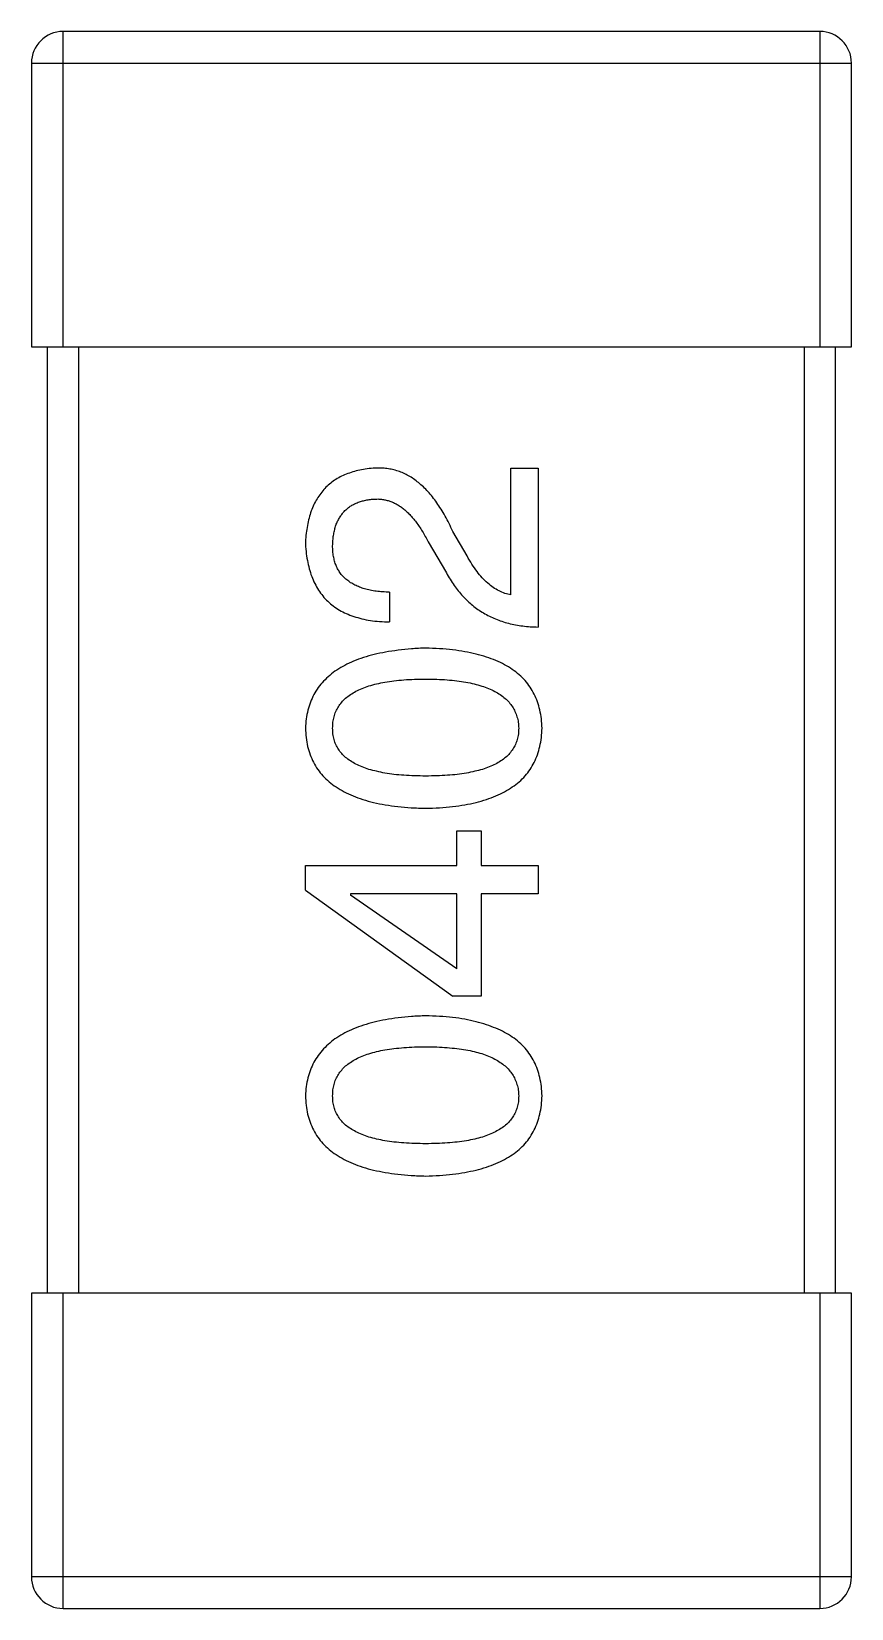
# Model space of a CAD drawing. Header units: millimetres. Extents: x -35.9 to 51.6, y -31.6 to 17.9.
# Drawn here: x 35.388 to 35.908, y -12.421 to -11.421 of the extents above; entities that cross this region are included whole.
import ezdxf

# ---------------------------------------------------------------- set-up
doc = ezdxf.new("R2010")
doc.units = ezdxf.units.MM
doc.header["$LTSCALE"] = 1.21
doc.header["$MEASUREMENT"] = 0
doc.layers.get('0').update_dxf_attribs({"linetype": 'CONTINUOUS'})

msp = doc.modelspace()

# ---------------------------------------------------------------- linework, layer by layer
at = {"color": 7, "linetype": 'Continuous'}
for p, q in [((35.888, -11.4206), (35.408, -11.4206)), ((35.408, -11.6206), (35.408, -11.4206)), ((35.888, -11.4206), (35.888, -11.6206)), ((35.388, -11.4406), (35.908, -11.4406)), ((35.388, -11.4406), (35.388, -11.6206)), ((35.908, -11.6206), (35.908, -11.4406)), ((35.388, -11.6206), (35.908, -11.6206)), ((35.398, -11.6206), (35.398, -12.2206)), ((35.418, -12.2206), (35.418, -11.6206)), ((35.878, -11.6206), (35.878, -12.2206)), ((35.898, -12.2206), (35.898, -11.6206)), ((35.6921, -11.6975), (35.7093, -11.6975)), ((35.6921, -11.7778), (35.6921, -11.6975)), ((35.7093, -11.6975), (35.7093, -11.7983)), ((35.6642, -11.7532), (35.6552, -11.7377)), ((35.6396, -11.7442), (35.6511, -11.7639)), ((35.615, -11.7762), (35.615, -11.795)), ((35.6577, -11.9274), (35.6732, -11.9274)), ((35.6577, -11.9495), (35.6577, -11.9274)), ((35.6732, -11.9274), (35.6732, -11.9495)), ((35.5618, -11.9495), (35.6577, -11.9495)), ((35.5618, -11.9651), (35.5618, -11.9495)), ((35.6732, -11.9495), (35.7093, -11.9495)), ((35.7093, -11.9495), (35.7093, -11.9675)), ((35.5618, -11.9651), (35.6552, -12.0323)), ((35.6577, -11.9675), (35.5904, -11.9675)), ((35.5904, -11.9675), (35.5904, -11.9683)), ((35.6577, -12.0151), (35.5904, -11.9683)), ((35.6577, -12.0151), (35.6577, -11.9675)), ((35.7093, -11.9675), (35.6732, -11.9675)), ((35.6732, -11.9675), (35.6732, -12.0323)), ((35.6732, -12.0323), (35.6552, -12.0323)), ((35.908, -12.2206), (35.388, -12.2206)), ((35.388, -12.2206), (35.388, -12.4006)), ((35.408, -12.4206), (35.408, -12.2206)), ((35.888, -12.2206), (35.888, -12.4206)), ((35.908, -12.4006), (35.908, -12.2206)), ((35.908, -12.4006), (35.388, -12.4006)), ((35.408, -12.4206), (35.888, -12.4206))]:
    msp.add_line(p, q, dxfattribs=at)
for centre, start, end in [((35.408, -11.4406), 90, 180), ((35.888, -11.4406), 0, 90), ((35.408, -12.4006), 180, 270), ((35.888, -12.4006), 270, 360)]:
    msp.add_arc(centre, 0.02, start, end, dxfattribs=at)
for points, knots in [([(35.606, -11.6975), (35.6043, -11.6976), (35.601, -11.6979), (35.5962, -11.6987), (35.5918, -11.6998), (35.5876, -11.7013), (35.5837, -11.703), (35.5802, -11.7051), (35.5769, -11.7076), (35.574, -11.7103), (35.5714, -11.7135), (35.569, -11.7169), (35.567, -11.7206), (35.5653, -11.7247), (35.564, -11.7292), (35.5629, -11.7339), (35.5621, -11.7389), (35.5619, -11.7424), (35.5618, -11.7442)], [0, 0, 0, 0, 0.070688, 0.137741, 0.201612, 0.262778, 0.321223, 0.378455, 0.434411, 0.490146, 0.546362, 0.603392, 0.662208, 0.723401, 0.787372, 0.85442, 0.925153, 1, 1, 1, 1]), ([(35.6552, -11.7377), (35.6544, -11.736), (35.6529, -11.7326), (35.6504, -11.7279), (35.6478, -11.7236), (35.6451, -11.7195), (35.6424, -11.7158), (35.6395, -11.7124), (35.6366, -11.7094), (35.6335, -11.7067), (35.6304, -11.7043), (35.6272, -11.7023), (35.6239, -11.7007), (35.6205, -11.6993), (35.617, -11.6984), (35.6134, -11.6977), (35.6097, -11.6974), (35.6073, -11.6975), (35.606, -11.6975)], [0, 0, 0, 0, 0.082731, 0.161257, 0.236138, 0.307554, 0.375712, 0.440848, 0.502916, 0.562567, 0.619798, 0.675716, 0.73039, 0.78386, 0.837315, 0.890547, 0.944917, 1, 1, 1, 1]), ([(35.579, -11.7467), (35.579, -11.7455), (35.5791, -11.7434), (35.5795, -11.7402), (35.5801, -11.7372), (35.5808, -11.7344), (35.5818, -11.7318), (35.583, -11.7295), (35.5844, -11.7273), (35.5859, -11.7253), (35.5877, -11.7236), (35.5896, -11.722), (35.5917, -11.7207), (35.594, -11.7196), (35.5966, -11.7187), (35.5993, -11.7179), (35.6022, -11.7174), (35.6042, -11.7172), (35.6052, -11.7172)], [0, 0, 0, 0, 0.076112, 0.148436, 0.216883, 0.281466, 0.34298, 0.402356, 0.459881, 0.51546, 0.571111, 0.62658, 0.683162, 0.741007, 0.801404, 0.863825, 0.930544, 1, 1, 1, 1]), ([(35.6052, -11.7172), (35.606, -11.7171), (35.6076, -11.717), (35.61, -11.7172), (35.6124, -11.7176), (35.6148, -11.7182), (35.617, -11.7191), (35.6193, -11.7202), (35.6215, -11.7215), (35.6237, -11.7231), (35.6258, -11.7249), (35.6279, -11.727), (35.63, -11.7293), (35.632, -11.7318), (35.634, -11.7346), (35.6359, -11.7375), (35.6378, -11.7408), (35.639, -11.7431), (35.6396, -11.7442)], [0, 0, 0, 0, 0.052237, 0.103888, 0.155485, 0.207395, 0.259864, 0.31356, 0.369176, 0.4266, 0.486836, 0.550048, 0.61567, 0.685271, 0.75824, 0.834614, 0.915635, 1, 1, 1, 1]), ([(35.5618, -11.7442), (35.5618, -11.7462), (35.562, -11.7502), (35.5629, -11.7559), (35.564, -11.7612), (35.5656, -11.7661), (35.5676, -11.7706), (35.5699, -11.7748), (35.5727, -11.7786), (35.5758, -11.782), (35.5794, -11.785), (35.5833, -11.7876), (35.5877, -11.7898), (35.5924, -11.7916), (35.5975, -11.7931), (35.603, -11.7942), (35.6089, -11.7948), (35.6129, -11.795), (35.615, -11.795)], [0, 0, 0, 0, 0.07282, 0.141057, 0.2062, 0.267672, 0.326735, 0.383519, 0.439188, 0.494454, 0.549628, 0.605958, 0.66397, 0.72402, 0.787502, 0.854127, 0.925065, 1, 1, 1, 1]), ([(35.615, -11.7762), (35.6136, -11.7761), (35.6107, -11.776), (35.6067, -11.7756), (35.6028, -11.775), (35.5993, -11.7741), (35.5961, -11.773), (35.5931, -11.7717), (35.5904, -11.7702), (35.588, -11.7684), (35.5858, -11.7665), (35.584, -11.7643), (35.5824, -11.7619), (35.5811, -11.7593), (35.5802, -11.7564), (35.5795, -11.7534), (35.579, -11.7501), (35.579, -11.7478), (35.579, -11.7467)], [0, 0, 0, 0, 0.082594, 0.15978, 0.232961, 0.301462, 0.365595, 0.426678, 0.484662, 0.540809, 0.595146, 0.648401, 0.702272, 0.757102, 0.813447, 0.872233, 0.934055, 1, 1, 1, 1]), ([(35.6921, -11.7778), (35.6908, -11.7776), (35.6882, -11.777), (35.6844, -11.7754), (35.6807, -11.7732), (35.6772, -11.7704), (35.6737, -11.767), (35.6704, -11.763), (35.6672, -11.7584), (35.6652, -11.755), (35.6642, -11.7532)], [0, 0, 0, 0, 0.103034, 0.208166, 0.318255, 0.434664, 0.559728, 0.695394, 0.841708, 1, 1, 1, 1]), ([(35.6511, -11.7639), (35.6519, -11.7653), (35.6534, -11.768), (35.6559, -11.7718), (35.6586, -11.7754), (35.6615, -11.7786), (35.6645, -11.7817), (35.6677, -11.7845), (35.6711, -11.7871), (35.6746, -11.7893), (35.6784, -11.7914), (35.6823, -11.7931), (35.6863, -11.7947), (35.6906, -11.7959), (35.695, -11.7969), (35.6996, -11.7976), (35.7044, -11.7981), (35.7076, -11.7982), (35.7093, -11.7983)], [0, 0, 0, 0, 0.065828, 0.130094, 0.192451, 0.254037, 0.313974, 0.373757, 0.433048, 0.492243, 0.551902, 0.611758, 0.672678, 0.734814, 0.798569, 0.863693, 0.930488, 1, 1, 1, 1]), ([(35.638, -11.8116), (35.635, -11.8117), (35.6291, -11.812), (35.6206, -11.8129), (35.6127, -11.8141), (35.6054, -11.8156), (35.5986, -11.8175), (35.5924, -11.8198), (35.5867, -11.8224), (35.5816, -11.8254), (35.5771, -11.8288), (35.5732, -11.8325), (35.5698, -11.8366), (35.567, -11.8411), (35.5648, -11.8459), (35.5632, -11.8511), (35.5621, -11.8566), (35.5619, -11.8605), (35.5618, -11.8624)], [0, 0, 0, 0, 0.088475, 0.171606, 0.249595, 0.322626, 0.391327, 0.455765, 0.516374, 0.573675, 0.628522, 0.681161, 0.732559, 0.783563, 0.83504, 0.887639, 0.942585, 1, 1, 1, 1]), ([(35.7118, -11.8624), (35.7117, -11.8604), (35.7115, -11.8566), (35.7105, -11.8509), (35.709, -11.8457), (35.7069, -11.8408), (35.7043, -11.8363), (35.7011, -11.8321), (35.6973, -11.8284), (35.6929, -11.825), (35.688, -11.822), (35.6825, -11.8194), (35.6764, -11.8172), (35.6698, -11.8153), (35.6627, -11.8138), (35.6549, -11.8127), (35.6466, -11.8119), (35.6409, -11.8117), (35.638, -11.8116)], [0, 0, 0, 0, 0.059134, 0.115603, 0.169236, 0.221572, 0.273254, 0.32474, 0.377319, 0.431815, 0.488555, 0.548609, 0.612242, 0.680182, 0.75251, 0.829782, 0.91231, 1, 1, 1, 1]), ([(35.579, -11.8624), (35.579, -11.8612), (35.5791, -11.8587), (35.5798, -11.8551), (35.5809, -11.8518), (35.5826, -11.8487), (35.5847, -11.8459), (35.5872, -11.8433), (35.5903, -11.841), (35.5938, -11.8389), (35.5977, -11.8371), (35.6021, -11.8355), (35.607, -11.8342), (35.6123, -11.8331), (35.618, -11.8323), (35.6243, -11.8317), (35.631, -11.8313), (35.6356, -11.8313), (35.638, -11.8313)], [0, 0, 0, 0, 0.050604, 0.098688, 0.145699, 0.191791, 0.238625, 0.286717, 0.337546, 0.391814, 0.449755, 0.512106, 0.579685, 0.652048, 0.730262, 0.814146, 0.904281, 1, 1, 1, 1]), ([(35.638, -11.8313), (35.6403, -11.8313), (35.6449, -11.8313), (35.6515, -11.8317), (35.6576, -11.8323), (35.6634, -11.8332), (35.6686, -11.8342), (35.6735, -11.8356), (35.6778, -11.8371), (35.6818, -11.839), (35.6853, -11.841), (35.6883, -11.8434), (35.6909, -11.8459), (35.6931, -11.8487), (35.6947, -11.8518), (35.696, -11.8551), (35.6968, -11.8587), (35.6969, -11.8612), (35.697, -11.8624)], [0, 0, 0, 0, 0.094834, 0.184067, 0.267029, 0.344713, 0.417334, 0.484367, 0.546941, 0.604717, 0.65953, 0.710539, 0.759381, 0.806382, 0.853027, 0.900623, 0.949121, 1, 1, 1, 1]), ([(35.5618, -11.8624), (35.5618, -11.8644), (35.562, -11.8683), (35.563, -11.8739), (35.5646, -11.8792), (35.5667, -11.8841), (35.5695, -11.8886), (35.5728, -11.8927), (35.5767, -11.8965), (35.5812, -11.8998), (35.5863, -11.9029), (35.592, -11.9054), (35.5982, -11.9077), (35.6051, -11.9096), (35.6125, -11.9111), (35.6205, -11.9122), (35.629, -11.9129), (35.6349, -11.9131), (35.638, -11.9132)], [0, 0, 0, 0, 0.057911, 0.113262, 0.165956, 0.217443, 0.268511, 0.319665, 0.372, 0.426129, 0.483365, 0.543779, 0.607756, 0.676562, 0.749704, 0.827713, 0.911177, 1, 1, 1, 1]), ([(35.638, -11.8928), (35.6356, -11.8927), (35.631, -11.8927), (35.6243, -11.8923), (35.618, -11.8918), (35.6123, -11.891), (35.607, -11.8898), (35.6021, -11.8886), (35.5977, -11.8871), (35.5938, -11.8853), (35.5903, -11.8833), (35.5872, -11.881), (35.5847, -11.8785), (35.5826, -11.8758), (35.5809, -11.8728), (35.5798, -11.8695), (35.5791, -11.866), (35.579, -11.8637), (35.579, -11.8624)], [0, 0, 0, 0, 0.096452, 0.187278, 0.271765, 0.350519, 0.423437, 0.491321, 0.554011, 0.612224, 0.666281, 0.717003, 0.764884, 0.811423, 0.856783, 0.902993, 0.950236, 1, 1, 1, 1]), ([(35.697, -11.8624), (35.6969, -11.8637), (35.6969, -11.866), (35.6962, -11.8695), (35.695, -11.8728), (35.6933, -11.8757), (35.6913, -11.8785), (35.6887, -11.881), (35.6857, -11.8833), (35.6822, -11.8853), (35.6782, -11.8871), (35.6739, -11.8886), (35.669, -11.8898), (35.6637, -11.891), (35.6579, -11.8918), (35.6517, -11.8923), (35.645, -11.8927), (35.6404, -11.8927), (35.638, -11.8928)], [0, 0, 0, 0, 0.049766, 0.097012, 0.143225, 0.188786, 0.235079, 0.282962, 0.333687, 0.387747, 0.445963, 0.508657, 0.576545, 0.649868, 0.72822, 0.812712, 0.903543, 1, 1, 1, 1]), ([(35.638, -11.9132), (35.6409, -11.9131), (35.6466, -11.9129), (35.6549, -11.9122), (35.6627, -11.9111), (35.6698, -11.9096), (35.6764, -11.9077), (35.6825, -11.9054), (35.688, -11.9029), (35.6929, -11.8998), (35.6973, -11.8965), (35.7011, -11.8927), (35.7043, -11.8886), (35.7069, -11.8841), (35.709, -11.8792), (35.7105, -11.8739), (35.7115, -11.8683), (35.7117, -11.8644), (35.7118, -11.8624)], [0, 0, 0, 0, 0.087693, 0.170223, 0.247496, 0.319826, 0.387768, 0.451403, 0.511459, 0.568358, 0.622671, 0.675251, 0.726739, 0.778422, 0.830759, 0.884394, 0.940865, 1, 1, 1, 1]), ([(35.638, -12.0448), (35.635, -12.0449), (35.6291, -12.0451), (35.6206, -12.046), (35.6127, -12.0472), (35.6054, -12.0487), (35.5986, -12.0506), (35.5924, -12.0529), (35.5867, -12.0555), (35.5816, -12.0586), (35.5771, -12.0619), (35.5732, -12.0657), (35.5698, -12.0698), (35.567, -12.0742), (35.5648, -12.0791), (35.5632, -12.0842), (35.5621, -12.0898), (35.5619, -12.0936), (35.5618, -12.0956)], [0, 0, 0, 0, 0.088475, 0.171606, 0.249595, 0.322626, 0.391327, 0.455765, 0.516374, 0.573675, 0.628522, 0.681161, 0.732559, 0.783563, 0.83504, 0.887639, 0.942585, 1, 1, 1, 1]), ([(35.7118, -12.0956), (35.7117, -12.0936), (35.7115, -12.0897), (35.7105, -12.0841), (35.709, -12.0788), (35.7069, -12.0739), (35.7043, -12.0694), (35.7011, -12.0653), (35.6973, -12.0615), (35.6929, -12.0581), (35.688, -12.0552), (35.6825, -12.0526), (35.6764, -12.0503), (35.6698, -12.0484), (35.6627, -12.0469), (35.6549, -12.0458), (35.6466, -12.0451), (35.6409, -12.0449), (35.638, -12.0448)], [0, 0, 0, 0, 0.059134, 0.115603, 0.169236, 0.221572, 0.273254, 0.32474, 0.377319, 0.431815, 0.488555, 0.548609, 0.612242, 0.680182, 0.75251, 0.829782, 0.91231, 1, 1, 1, 1]), ([(35.579, -12.0956), (35.579, -12.0943), (35.5791, -12.0919), (35.5798, -12.0883), (35.5809, -12.085), (35.5826, -12.0819), (35.5847, -12.0791), (35.5872, -12.0765), (35.5903, -12.0742), (35.5938, -12.0721), (35.5977, -12.0703), (35.6021, -12.0687), (35.607, -12.0674), (35.6123, -12.0663), (35.618, -12.0655), (35.6243, -12.0649), (35.631, -12.0645), (35.6356, -12.0645), (35.638, -12.0644)], [0, 0, 0, 0, 0.050604, 0.098688, 0.145699, 0.191791, 0.238625, 0.286717, 0.337546, 0.391814, 0.449755, 0.512106, 0.579685, 0.652048, 0.730262, 0.814146, 0.904281, 1, 1, 1, 1]), ([(35.638, -12.0644), (35.6403, -12.0645), (35.6449, -12.0645), (35.6515, -12.0649), (35.6576, -12.0655), (35.6634, -12.0663), (35.6686, -12.0674), (35.6735, -12.0687), (35.6778, -12.0703), (35.6818, -12.0721), (35.6853, -12.0742), (35.6883, -12.0765), (35.6909, -12.0791), (35.6931, -12.0819), (35.6947, -12.085), (35.696, -12.0883), (35.6968, -12.0919), (35.6969, -12.0943), (35.697, -12.0956)], [0, 0, 0, 0, 0.094834, 0.184067, 0.267029, 0.344713, 0.417334, 0.484367, 0.546941, 0.604717, 0.65953, 0.710539, 0.759381, 0.806382, 0.853027, 0.900623, 0.949121, 1, 1, 1, 1]), ([(35.5618, -12.0956), (35.5618, -12.0976), (35.562, -12.1015), (35.563, -12.1071), (35.5646, -12.1123), (35.5667, -12.1172), (35.5695, -12.1218), (35.5728, -12.1259), (35.5767, -12.1296), (35.5812, -12.133), (35.5863, -12.136), (35.592, -12.1386), (35.5982, -12.1409), (35.6051, -12.1427), (35.6125, -12.1442), (35.6205, -12.1453), (35.629, -12.1461), (35.6349, -12.1463), (35.638, -12.1464)], [0, 0, 0, 0, 0.057911, 0.113262, 0.165956, 0.217443, 0.268511, 0.319665, 0.372, 0.426129, 0.483365, 0.543779, 0.607756, 0.676562, 0.749704, 0.827713, 0.911177, 1, 1, 1, 1]), ([(35.638, -12.1259), (35.6356, -12.1259), (35.631, -12.1258), (35.6243, -12.1255), (35.618, -12.1249), (35.6123, -12.1241), (35.607, -12.123), (35.6021, -12.1218), (35.5977, -12.1202), (35.5938, -12.1184), (35.5903, -12.1164), (35.5872, -12.1142), (35.5847, -12.1117), (35.5826, -12.1089), (35.5809, -12.1059), (35.5798, -12.1027), (35.5791, -12.0992), (35.579, -12.0968), (35.579, -12.0956)], [0, 0, 0, 0, 0.096452, 0.187278, 0.271765, 0.350519, 0.423437, 0.491321, 0.554011, 0.612224, 0.666281, 0.717003, 0.764884, 0.811423, 0.856783, 0.902993, 0.950236, 1, 1, 1, 1]), ([(35.638, -12.1464), (35.6409, -12.1463), (35.6466, -12.1461), (35.6549, -12.1453), (35.6627, -12.1442), (35.6698, -12.1427), (35.6764, -12.1409), (35.6825, -12.1386), (35.688, -12.136), (35.6929, -12.133), (35.6973, -12.1296), (35.7011, -12.1259), (35.7043, -12.1217), (35.7069, -12.1172), (35.709, -12.1123), (35.7105, -12.1071), (35.7115, -12.1014), (35.7117, -12.0976), (35.7118, -12.0956)], [0, 0, 0, 0, 0.087693, 0.170223, 0.247496, 0.319826, 0.387768, 0.451403, 0.511459, 0.568358, 0.622671, 0.675251, 0.726739, 0.778422, 0.830759, 0.884394, 0.940865, 1, 1, 1, 1]), ([(35.697, -12.0956), (35.6969, -12.0968), (35.6969, -12.0992), (35.6962, -12.1027), (35.695, -12.1059), (35.6933, -12.1089), (35.6913, -12.1117), (35.6887, -12.1142), (35.6857, -12.1164), (35.6822, -12.1184), (35.6782, -12.1202), (35.6739, -12.1218), (35.669, -12.123), (35.6637, -12.1241), (35.6579, -12.1249), (35.6517, -12.1255), (35.645, -12.1258), (35.6404, -12.1259), (35.638, -12.1259)], [0, 0, 0, 0, 0.049766, 0.097012, 0.143225, 0.188786, 0.235079, 0.282962, 0.333687, 0.387747, 0.445963, 0.508657, 0.576545, 0.649868, 0.72822, 0.812712, 0.903543, 1, 1, 1, 1])]:
    msp.add_open_spline(points, degree=3, knots=knots, dxfattribs=at)

doc.saveas('drawing.dxf')
